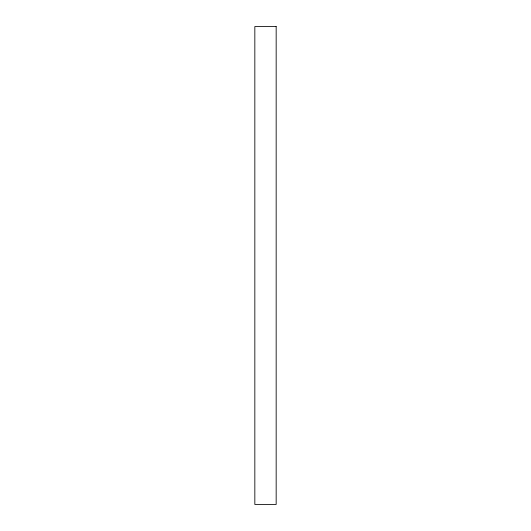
<?xml version="1.0" encoding="UTF-8"?>
<svg xmlns="http://www.w3.org/2000/svg" width="531" height="531" viewBox="0 0 531 531"><rect width="100%" height="100%" fill="white"/><g stroke="black" fill="none" stroke-linecap="round" stroke-linejoin="round"><path stroke-width="0.8" d="M276.166 26.55L254.834 26.55L254.834 504.45L276.166 504.45L276.166 26.55"/></g></svg>
